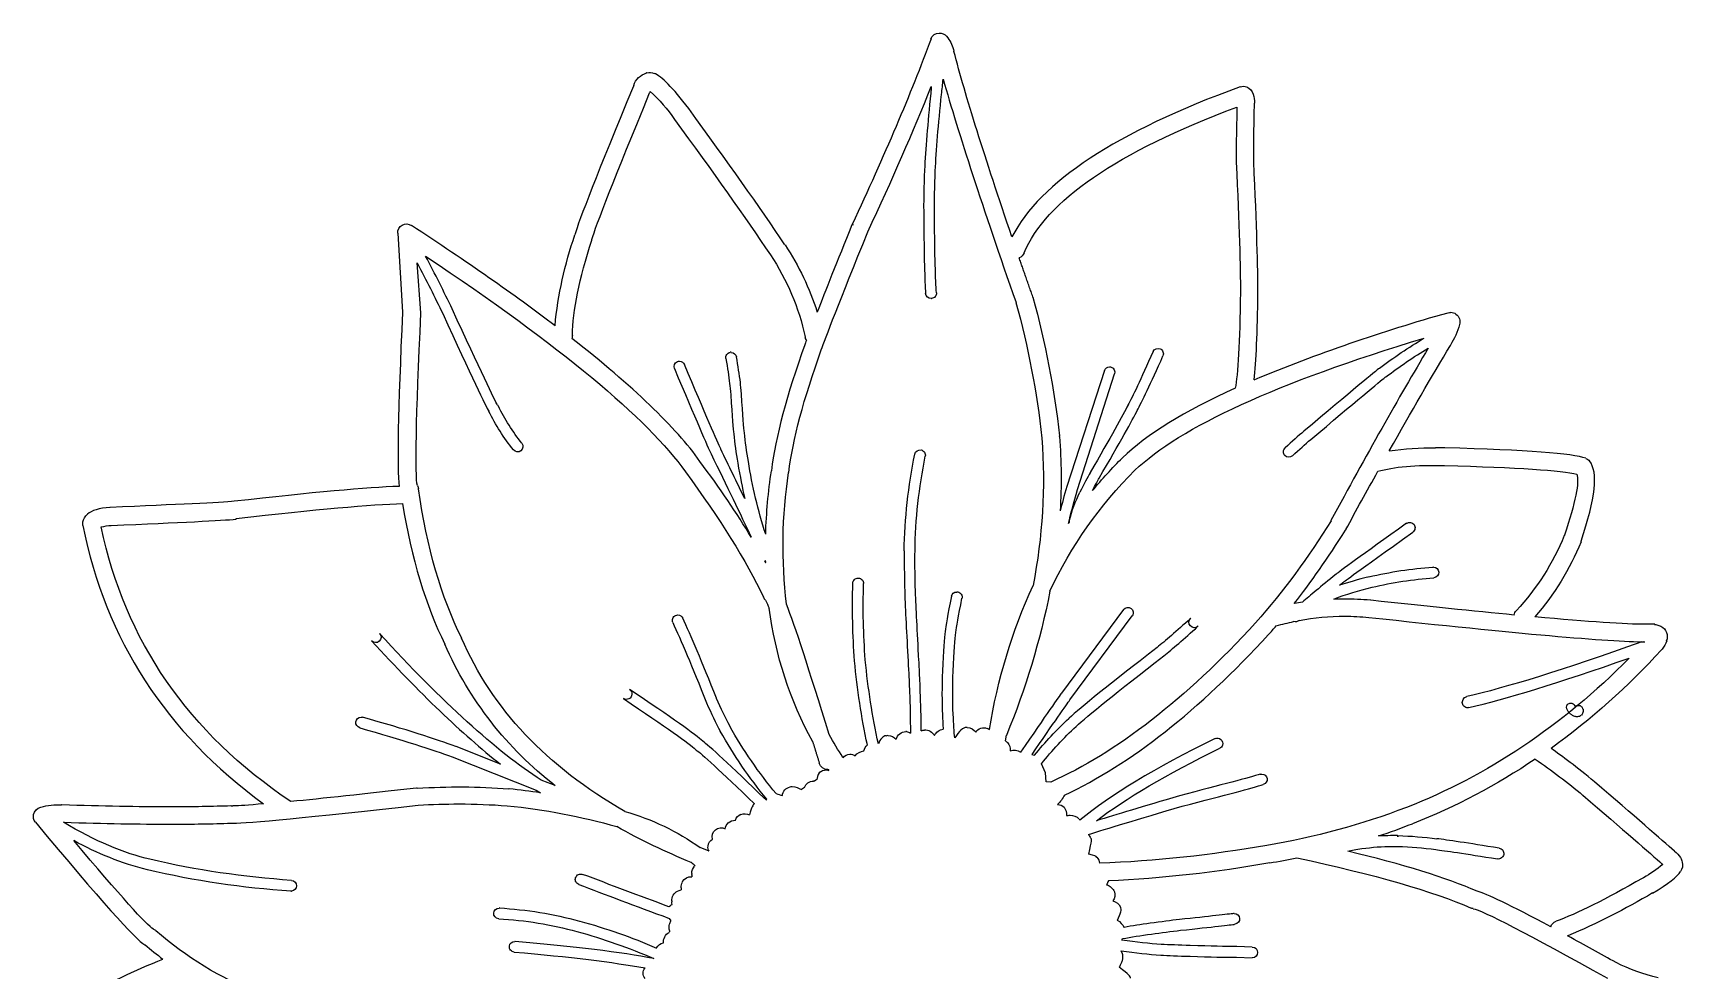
# Model space of a CAD drawing. Header units: centimetres. Extents: x 0 to 967, y -13 to 94.
# Drawn here: x 29.238 to 32.684, y 47.115 to 49.071 of the extents above; entities that cross this region are included whole.
import ezdxf

# ---------------------------------------------------------------- set-up
doc = ezdxf.new("R2010")
doc.units = ezdxf.units.CM
doc.header["$MEASUREMENT"] = 0
doc.layers.add('Picnic Basket-v2.1 v1_Picnic Basket-v2.1 v1_Sketch4', color=7, linetype='Continuous')

msp = doc.modelspace()

# ---------------------------------------------------------------- linework, layer by layer
at = {"layer": 'Picnic Basket-v2.1 v1_Picnic Basket-v2.1 v1_Sketch4'}
for p, q in [((31.1615, 49.0327), (31.1615, 49.0334)), ((30.4927, 48.9615), (30.4921, 48.9601)), ((30.5203, 48.988), (30.5196, 48.988)), ((31.789, 48.9236), (31.789, 48.9246)), ((30, 48.653), (30.01, 48.4886)), ((30.9509, 48.6707), (30.9484, 48.6707)), ((30.9487, 48.6715), (30.9509, 48.6707)), ((30.4053, 48.6389), (30.4053, 48.6398)), ((30.0483, 48.4867), (30.0408, 48.591)), ((31.1136, 48.5168), (31.1147, 48.5168)), ((31.3262, 48.5197), (31.3262, 48.5203)), ((32.1982, 48.419), (32.1982, 48.4196)), ((30.6962, 48.4044), (30.6942, 48.4044)), ((31.4757, 48.3662), (31.3969, 48.1241)), ((31.4192, 48.1177), (31.497, 48.3593)), ((32.0496, 48.3711), (32.0496, 48.3709)), ((30.1903, 48.2816), (30.1903, 48.2811)), ((31.5247, 48.2944), (31.5247, 48.2937)), ((30.6744, 48.2021), (30.6744, 48.2026)), ((31.3817, 48.2284), (31.3817, 48.2298)), ((30.8163, 48.1532), (30.8163, 48.1537)), ((31.4459, 48.1535), (31.4459, 48.1529)), ((29.3998, 48.0806), (29.399, 48.0806)), ((29.6624, 48.0559), (29.6628, 48.0574)), ((31.9487, 48.053), (31.9487, 48.0523)), ((32.436, 48.0224), (32.436, 48.0222)), ((32.436, 48.0222), (32.436, 48.0218)), ((32.4708, 48.0085), (32.4708, 48.0098)), ((30.7687, 47.9653), (30.7664, 47.9693)), ((30.7682, 47.9657), (30.7687, 47.9653)), ((32.1626, 47.9559), (32.1615, 47.9559)), ((31.9734, 47.9234), (31.9745, 47.9242)), ((30.7655, 47.8901), (30.7641, 47.8901)), ((30.7641, 47.8901), (30.7681, 47.8871)), ((31.5154, 47.8673), (31.3861, 47.6927)), ((32.0318, 47.8866), (32.0311, 47.8866)), ((31.4037, 47.6785), (31.5335, 47.8539)), ((32.6217, 47.8364), (32.6205, 47.8364)), ((32.6246, 47.8364), (32.6217, 47.8364)), ((31.1656, 47.8192), (31.1656, 47.8198)), ((32.6496, 47.8018), (32.6505, 47.8056)), ((32.6389, 47.7831), (32.6401, 47.7846)), ((31.067, 47.733), (31.0686, 47.6949)), ((31.3861, 47.6927), (31.3856, 47.6921)), ((30.6656, 47.6816), (30.6656, 47.6823)), ((31.4029, 47.6776), (31.4037, 47.6785)), ((32.4477, 47.6501), (32.4485, 47.6494)), ((32.4613, 47.6665), (32.4582, 47.6655)), ((32.4623, 47.6665), (32.4613, 47.6665)), ((32.4648, 47.6665), (32.4623, 47.6665)), ((32.4668, 47.6665), (32.4648, 47.6665)), ((32.4682, 47.6665), (32.4668, 47.6665)), ((32.4695, 47.6659), (32.4682, 47.6665)), ((32.4752, 47.6589), (32.4739, 47.6598)), ((30.6933, 47.6238), (30.6933, 47.6244)), ((31.1893, 47.6212), (31.188, 47.6212)), ((31.402, 47.6404), (31.4014, 47.6398)), ((30.122, 47.581), (30.1214, 47.581)), ((30.2144, 47.5445), (30.122, 47.581)), ((31.0624, 47.6123), (31.0609, 47.6123)), ((31.0705, 47.6098), (31.0705, 47.6092)), ((31.269, 47.5929), (31.2709, 47.6046)), ((30.1134, 47.5596), (30.2891, 47.4901)), ((30.622, 47.575), (30.6234, 47.5739)), ((30.8749, 47.512), (30.8727, 47.5107)), ((30.8978, 47.5332), (30.9001, 47.5332)), ((31.3524, 47.526), (31.3443, 47.5451)), ((31.3539, 47.5077), (31.3524, 47.526)), ((30.0407, 47.4942), (30.0395, 47.4942)), ((30.2329, 47.493), (30.2321, 47.493)), ((30.2891, 47.4901), (30.2979, 47.4846)), ((30.3288, 47.4995), (30.2998, 47.5107)), ((30.8492, 47.4954), (30.843, 47.4912)), ((30.87, 47.5091), (30.8683, 47.5091)), ((30.8727, 47.5107), (30.87, 47.5091)), ((31.3634, 47.507), (31.3539, 47.5077)), ((29.2988, 47.4591), (29.2982, 47.4591)), ((29.6522, 47.4572), (29.6518, 47.4572)), ((29.6587, 47.4572), (29.6554, 47.4572)), ((32.1067, 47.4542), (32.1063, 47.4542)), ((29.6513, 47.4211), (29.6565, 47.4211)), ((32.0884, 47.3927), (32.0878, 47.3951)), ((32.0884, 47.3951), (32.0884, 47.3927)), ((30.6506, 47.3627), (30.6315, 47.3702)), ((32.0772, 47.3724), (32.0882, 47.3724)), ((30.6139, 47.316), (30.6139, 47.3139)), ((30.6139, 47.3128), (30.6139, 47.3093)), ((30.6207, 47.3326), (30.6198, 47.3316)), ((32.6009, 47.3073), (32.5999, 47.3066)), ((32.6012, 47.3073), (32.6009, 47.3073)), ((29.7771, 47.2791), (29.7779, 47.2791)), ((30.5916, 47.2863), (30.5916, 47.2833)), ((30.5948, 47.2991), (30.5942, 47.2979)), ((30.2122, 47.2441), (30.2115, 47.2441)), ((30.5721, 47.2588), (30.5721, 47.2567)), ((30.5667, 47.2224), (30.5704, 47.217)), ((31.7466, 47.2324), (31.7451, 47.2324)), ((30.2452, 47.1743), (30.2443, 47.1743)), ((31.7519, 47.1635), (31.7511, 47.1635)), ((31.7511, 47.141), (31.7844, 47.1399)), ((31.7844, 47.1624), (31.7519, 47.1635))]:
    msp.add_line(p, q, dxfattribs=at)
at = {"layer": 'Picnic Basket-v2.1 v1_Picnic Basket-v2.1 v1_Sketch4', "extrusion": (0, 0, -1)}
for centre, radius, start, end in [((-31.1307, 49.0528), 0.0184, 20.3123, 90.2976), ((-31.1301, 49.0458), 0.0254, 91.7261, 101.2398), ((-31.1285, 49.0465), 0.0251, 105.0276, 144.1565), ((-31.079, 49.0126), 0.0851, 145.1623, 165.8616), ((-30.5312, 48.9493), 0.0404, 17.6184, 73.4027), ((-30.5261, 48.963), 0.0257, 76.8668, 111.6586), ((-31.7658, 48.9419), 0.0182, 68.0162, 111.9838), ((-31.7632, 48.9367), 0.024, 113.2106, 163.2551), ((-30.5228, 48.9486), 0.004, 200.0104, 217.1626), ((-30.5358, 48.9449), 0.00953, 14.4001, 27.3026), ((-30.28, 48.6839), 0.3628, 132.9854, 145.2143), ((-31.7308, 48.9256), 0.0582, 161.9435, 180.9957), ((-30.0184, 48.6539), 0.0184, 357.1044, 61.2762), ((-30.0186, 48.6533), 0.0191, 61.4218, 121.4425), ((-31.1426, 48.3812), 0.818, 5.5244, 19.1674), ((-30.328, 48.3122), 0.5756, 146.6326, 162.1538), ((-30.3653, 48.3319), 0.4966, 146.2164, 167.8405), ((-31.2909, 48.6188), 0.0183, 201.9435, 248.5888), ((-31.1136, 48.5281), 0.0113, 270.2792, 355.18), ((-31.1137, 48.5278), 0.0111, 219.9487, 264.5943), ((-31.1134, 48.5281), 0.0114, 176.3387, 220.1262), ((-29.5647, 48.0318), 1.8278, 164.5197, 173.782), ((-29.5585, 48.0313), 1.797, 164.5976, 173.8001), ((-33.1636, 45.021), 3.5994, 67.5357, 74.3616), ((-32.1983, 48.4716), 0.0163, 72.3881, 90.7569), ((-32.1983, 48.4689), 0.0191, 90.6593, 125.9104), ((-32.197, 48.4675), 0.021, 126.6008, 194.3113), ((-32.0667, 48.5039), 0.1562, 195.4496, 212.6651), ((-30.344, 48.4408), 0.0207, 182.4297, 200.8399), ((-30.8707, 48.4406), 0.0204, 328.053, 348.3441), ((-31.5875, 48.4014), 0.0113, 24.5438, 113.133), ((-31.5875, 48.4015), 0.0112, 113.4289, 203.8584), ((-32.6321, 47.607), 0.9607, 52.6817, 59.4001), ((-32.6041, 47.6486), 0.8881, 52.5025, 59.3781), ((-30.5884, 48.3748), 0.0113, 337.4511, 66.7879), ((-30.5886, 48.3733), 0.0128, 68.8576, 89.0025), ((-30.5882, 48.3746), 0.0114, 90.4698, 156.424), ((-30.6964, 48.3932), 0.0115, 350.5215, 34.8101), ((-30.6959, 48.3936), 0.0109, 34.5056, 80.9442), ((-30.6961, 48.3931), 0.0112, 90.3005, 171.2265), ((-31.4864, 48.3628), 0.0112, 17.7626, 89.8178), ((-31.4864, 48.3633), 0.0108, 89.664, 108.7576), ((-31.4862, 48.3627), 0.0113, 108.783, 197.7799), ((-32.057, 48.3602), 0.00953, 226.9751, 245.6508), ((-30.5901, 48.4794), 0.4463, 321.3764, 333.6286), ((-30.2001, 48.287), 0.0112, 136.0767, 152.8444), ((-30.5834, 48.4744), 0.4154, 321.2821, 333.9761), ((-30.2505, 48.2081), 0.0116, 234.2132, 320.8857), ((-30.2501, 48.2077), 0.0114, 143.0084, 231.4109), ((-31.0909, 48.189), 0.0116, 12.5569, 98.9209), ((-31.0906, 48.1895), 0.0112, 100.6131, 191.249), ((-30.1952, 48.1399), 1.153, 175.7496, 191.1226), ((-30.2659, 48.1406), 1.1193, 175.5003, 183.4433), ((-31.8605, 48.1964), 0.0112, 317.3079, 47.493), ((-32.1606, 47.5683), 0.6368, 81.861, 90.556), ((-31.6799, 48.3218), 0.9587, 341.9495, 351.2849), ((-32.147, 47.973), 1.0896, 0.8731, 11.5698), ((-32.1357, 47.9746), 1.0557, 0.8046, 11.6213), ((-32.1406, 47.55), 0.892, 39.3543, 45.3274), ((-31.8605, 48.1971), 0.0117, 228.9386, 315.152), ((-32.4747, 48.1664), 0.0177, 109.978, 141.4922), ((-31.9377, 47.987), 1.17, 1.8458, 8.3569), ((-31.8196, 48.0001), 1.015, 353.1151, 8.6735), ((-32.1639, 47.531), 0.8852, 25.0282, 45.1181), ((-30.0227, 48.1162), 0.0209, 151.8788, 170.7444), ((-31.6706, 47.9864), 0.2763, 14.0846, 27.0478), ((-29.3707, 48.0445), 0.0286, 11.2746, 49.6565), ((-29.3608, 48.0464), 0.0185, 348.7042, 11.2958), ((-29.4092, 47.9289), 0.1144, 75.6346, 86.2863), ((-31.4119, 48.0518), 0.00953, 348.7553, 11.2447), ((-30.5861, 48.8962), 1.6028, 211.7699, 221.235), ((-31.9757, 48.0358), 0.00438, 202.0607, 221.1633), ((-32.113, 48.0378), 0.0114, 55.8026, 143.5748), ((-32.113, 48.0381), 0.0112, 188.9249, 233.8705), ((-32.1136, 48.0383), 0.0107, 143.5668, 190.5385), ((-31.9566, 48.2178), 0.5179, 202.2464, 222.8989), ((-31.9376, 48.2286), 0.5769, 202.4314, 220.7408), ((-30.7706, 47.9779), 0.00953, 282.1847, 296.1725), ((-30.9614, 47.9219), 0.0111, 0.4857, 90.9896), ((-30.9618, 47.9223), 0.0107, 89.1203, 137.2771), ((-30.9616, 47.9216), 0.0112, 135.3834, 180.5444), ((-32.2205, 47.1194), 0.8386, 76.7341, 85.9642), ((-32.2215, 47.1256), 0.81, 76.6476, 85.8983), ((-32.1626, 47.9448), 0.0111, 89.8311, 175.5886), ((-32.1625, 47.9447), 0.0112, 175.3924, 264.8374), ((-30.7776, 47.8995), 0.0153, 322.0117, 334.9787), ((-32.4226, 47.873), 1.473, 355.6003, 1.9061), ((-32.3817, 47.8728), 1.4097, 355.4895, 1.9782), ((-31.1671, 47.8928), 0.0111, 11.3368, 90.1382), ((-31.1683, 47.8964), 0.00762, 81.0107, 98.9893), ((-31.1674, 47.8931), 0.0111, 101.0534, 192.5227), ((-32.4001, 47.4281), 1.1798, 9.1994, 24.5053), ((-29.7689, 48.2225), 1.6242, 191.2554, 202.3627), ((-32.1712, 47.3275), 0.602, 68.9081, 76.8673), ((-30.5849, 47.8448), 0.0113, 65.1706, 90.0144), ((-30.5849, 47.8449), 0.0112, 90.1674, 155.4651), ((-30.6341, 47.8172), 0.151, 152.4417, 159.4528), ((-31.5608, 47.9715), 0.7917, 331.2776, 352.6521), ((-31.5246, 47.8604), 0.0114, 36.9391, 125.1519), ((-31.5246, 47.8608), 0.0111, 126.0274, 171.8324), ((-31.5249, 47.8606), 0.0109, 170.591, 217.4777), ((-32.3491, 47.8528), 0.0181, 9.4543, 43.6758), ((-30.5849, 47.8445), 0.0114, 337.7178, 22.2822), ((-30.5848, 47.845), 0.0111, 20.1588, 65.3303), ((-31.6635, 47.8407), 0.0113, 228.0844, 48.0844), ((-31.8744, 47.8533), 0.0118, 228.6065, 289.3108), ((-31.9773, 47.3387), 0.5146, 79.3511, 90.0226), ((-32.6185, 47.7948), 0.042, 98.289, 110.3806), ((-32.6266, 47.8107), 0.0244, 105.4943, 192.0179), ((-29.9538, 47.8094), 0.0113, 137.3999, 317.3999), ((-30.7882, 48.0951), 0.7522, 307.6401, 336.4744), ((-30.1274, 47.8055), 0.00638, 147.689, 159.1809), ((-32.6011, 47.7894), 0.0109, 73.1743, 106.8257), ((-32.5993, 47.8184), 0.053, 198.203, 219.6372), ((-32.4362, 47.8973), 1.4887, 347.8738, 354.7087), ((-32.3997, 47.8936), 1.4294, 347.6032, 354.7167), ((-31.4984, 48.8287), 1.5473, 222.5125, 233.9829), ((-30.4776, 47.691), 0.0114, 123.425, 303.425), ((-32.2348, 47.6745), 0.0112, 25.6115, 77.0622), ((-32.2338, 47.6734), 0.0109, 347.2059, 33.4003), ((-32.234, 47.6732), 0.0111, 256.3141, 348.2076), ((-32.4494, 47.6632), 0.00896, 336.7051, 65.9293), ((-32.467, 47.6702), 0.0278, 313.8338, 337.7353), ((-32.4493, 47.6625), 0.00953, 68.4332, 90.1381), ((-32.4696, 47.6733), 0.0318, 297.897, 311.4909), ((-32.4494, 47.6632), 0.00886, 89.5843, 156.5577), ((-32.4613, 47.6679), 0.004, 321.5735, 341.8217), ((-32.4652, 47.6575), 0.00953, 117.1711, 156.4443), ((-32.4638, 47.6551), 0.0114, 185.3685, 225.2538), ((-32.4676, 47.6606), 0.00629, 173.4753, 186.5247), ((-32.4635, 47.6565), 0.012, 168.3239, 191.6761), ((-29.9236, 47.6312), 0.0112, 284.9573, 90.2642), ((-29.9251, 47.6278), 0.0148, 84.2609, 95.7391), ((-31.4885, 48.0664), 0.91, 320.1098, 330.8994), ((-31.1011, 47.5944), 0.0213, 67.9506, 86.6494), ((-31.1012, 47.5934), 0.0224, 86.4927, 150.5448), ((-31.1421, 47.5938), 0.0238, 26.3079, 82.3903), ((-31.1867, 47.5961), 0.0253, 95.898, 144.3109), ((-31.2238, 47.6014), 0.0191, 29.7007, 111.4922), ((-31.2283, 47.6085), 0.011, 103.194, 130.8687), ((-31.831, 47.1684), 0.6378, 38.2211, 47.6566), ((-31.8435, 47.1562), 0.6328, 37.9239, 47.5817), ((-32.4634, 47.6644), 0.0212, 286.0104, 294.264), ((-32.4616, 47.6551), 0.0117, 274.6878, 289.9923), ((-32.4619, 47.6538), 0.0104, 263.15, 276.85), ((-32.4632, 47.6559), 0.0125, 229.761, 270.1638), ((-31.4767, 48.0585), 0.9182, 320.2575, 331.0066), ((-30.9939, 47.5686), 0.0207, 9.0769, 50.4135), ((-31.0236, 47.594), 0.0106, 67.9931, 92.2745), ((-31.0212, 47.5769), 0.0278, 95.7819, 135.5416), ((-31.0614, 47.5913), 0.021, 13.9215, 88.5573), ((-31.0613, 47.597), 0.0153, 94.2467, 127.0136), ((-31.2363, 47.5488), 0.0549, 126.5279, 132.3255), ((-31.2588, 47.5751), 0.0204, 135.4355, 188.8257), ((-31.7115, 47.5876), 0.0113, 64.586, 198.3762), ((-31.7114, 47.5878), 0.0114, 199.5213, 244.2659), ((-30.898, 47.5517), 0.0185, 270.4251, 342.915), ((-30.927, 47.5564), 0.00334, 137.4211, 155.1987), ((-30.9444, 47.5477), 0.0175, 35.1324, 87.9819), ((-30.9442, 47.5456), 0.0196, 88.846, 124.8964), ((-30.9747, 47.5486), 0.0233, 34.1891, 87.0376), ((-31.2873, 47.5529), 0.0209, 66.3336, 128.4196), ((-31.3219, 47.5422), 0.0223, 96.2462, 110.8951), ((-31.6545, 48.6134), 1.2805, 235.7542, 248.7376), ((-31.6727, 46.5228), 1.2483, 124.2389, 129.9893), ((-30.8941, 47.5143), 0.0181, 51.7196, 109.4582), ((-30.9116, 47.5323), 0.0115, 355.4969, 4.5031), ((-31.804, 47.5143), 0.00953, 71.7771, 90.9914), ((-31.8042, 47.5126), 0.0112, 89.9919, 253.2607), ((-30.1274, 46.104), 1.3929, 86.4301, 94.3114), ((-30.7751, 47.4129), 0.0715, 102.2473, 113.0873), ((-30.8233, 47.4769), 0.0203, 5.1143, 78.8601), ((-30.8236, 47.487), 0.0107, 66.8248, 91.4955), ((-30.8189, 47.4518), 0.0461, 96.1729, 121.3828), ((-30.8681, 47.4893), 0.0198, 17.9171, 90.575), ((-31.3258, 47.5134), 0.0745, 206.6771, 225.6388), ((-29.2609, 47.434), 0.0218, 13.6725, 73.1156), ((-29.2904, 47.315), 0.1444, 75.6593, 93.0934), ((-29.6538, 47.4409), 0.0164, 84.3278, 95.6722), ((-30.103, 46.1745), 1.2891, 95.6002, 105.9618), ((-30.334, 46.9515), 0.5136, 105.8585, 125.3942), ((-30.7783, 47.4672), 0.00877, 13.6563, 29.0841), ((-31.3782, 47.4416), 0.0185, 89.2039, 136.3206), ((-31.3731, 47.4401), 0.0233, 142.2657, 187.7551), ((-31.5755, 48.8302), 1.4749, 248.9063, 260.6627), ((-29.2576, 47.4349), 0.0184, 320.3912, 13.4691), ((-31.1138, 48.5802), 1.3383, 292.0015, 299.3675), ((-30.6754, 47.3924), 0.0191, 50.3248, 115.8848), ((-30.7038, 47.4069), 0.0203, 7.4956, 47.3985), ((-30.7037, 47.4076), 0.0196, 46.1027, 94.2217), ((-30.7221, 47.4231), 0.0174, 13.8029, 71.6164), ((-30.7243, 47.4197), 0.0213, 68.8085, 117.9606), ((-31.4042, 47.39), 0.0476, 80.3995, 89.841), ((-31.4055, 47.4142), 0.0234, 86.3378, 136.4476), ((-31.4132, 47.4217), 0.0128, 137.1559, 152.8628), ((-29.6316, 47.9352), 0.6307, 284.1549, 299.2149), ((-30.6655, 47.3727), 0.0174, 2.041, 61.2994), ((-30.6756, 47.3926), 0.0191, 346.0783, 49.4118), ((-31.4249, 47.3808), 0.0238, 136.6097, 156.7362), ((-31.4447, 47.3873), 0.00362, 125.3595, 144.6405), ((-31.366, 49.9068), 2.5714, 259.9494, 267.7887), ((-32.0672, 46.6127), 0.7827, 91.5545, 97.54), ((-29.9007, 49.1457), 1.848, 273.7946, 283.0847), ((-30.661, 47.3707), 0.0132, 322.4193, 11.2138), ((-31.4473, 47.3368), 0.0179, 133.2885, 178.2176), ((-32.0766, 46.9225), 0.45, 81.9089, 90.0776), ((-32.0654, 46.5945), 0.7783, 91.6839, 97.5352), ((-32.2982, 47.3576), 0.0113, 188.4973, 278.8485), ((-32.2983, 47.3578), 0.0112, 98.0065, 189.3399), ((-32.6298, 47.3163), 0.0587, 127.9489, 145.8551), ((-32.6528, 47.3338), 0.0299, 148.8523, 168.5347), ((-32.6587, 47.3341), 0.0241, 166.4138, 215.1239), ((-29.9023, 49.1543), 1.8794, 273.8185, 283.0684), ((-30.3825, 47.3035), 0.0118, 338.4732, 21.5268), ((-30.382, 47.3038), 0.0112, 20.8475, 111.2279), ((-30.6121, 47.2898), 0.0196, 28.1477, 95.1141), ((-30.6372, 47.3161), 0.0233, 359.743, 41.6748), ((-30.6197, 47.3134), 0.00591, 354.4468, 5.5532), ((-31.3576, 49.9578), 2.6603, 259.9724, 267.2796), ((-32.4481, 47.5725), 0.3063, 230.8787, 240.0018), ((-32.6425, 47.3373), 0.00267, 296.1192, 319.62), ((-29.7772, 47.2905), 0.0113, 96.5021, 266.3982), ((-30.3818, 47.3038), 0.0112, 290.6465, 335.7729), ((-30.5944, 47.2593), 0.0224, 5.8039, 72.2109), ((-30.5968, 47.2579), 0.0246, 67.9134, 77.6894), ((-30.6157, 47.2869), 0.0241, 358.6037, 27.2482), ((-31.4389, 47.3162), 0.0476, 199.2812, 210.0136), ((-31.4725, 47.2671), 0.0264, 106.8522, 156.1271), ((-31.4744, 47.272), 0.0231, 165.3776, 215.0295), ((-31.8889, 48.5007), 1.4269, 239.1773, 247.1512), ((-30.2115, 47.2328), 0.0112, 3.4008, 90.1005), ((-30.1634, 46.4171), 0.8284, 93.3745, 105.1486), ((-30.5829, 47.2315), 0.0225, 42.4497, 63.5449), ((-30.5979, 47.2602), 0.0258, 356.933, 3.067), ((-30.6202, 47.2612), 0.0483, 348.4883, 354.6603), ((-31.4894, 47.2378), 0.0213, 100.3358, 157.4879), ((-32.2471, 47.2562), 0.0136, 277.2291, 295.6919), ((-30.2116, 47.2329), 0.0113, 273.776, 3.0146), ((-30.1653, 46.4289), 0.794, 93.287, 105.2582), ((-30.0565, 46.0364), 1.2238, 105.3248, 113.2917), ((-30.5889, 47.2041), 0.0224, 349.6511, 15.7488), ((-30.5915, 47.2035), 0.0251, 15.348, 32.5779), ((-31.4791, 47.182), 0.0435, 122.5969, 150.3592), ((-31.7468, 47.2212), 0.0112, 89.1378, 262.5879), ((-32.4249, 47.1993), 0.0181, 17.3888, 70.2134), ((-29.4847, 47.1862), 0.0145, 110.7187, 135.6935), ((-29.9829, 47.7555), 0.742, 291.7751, 311.107), ((-30.2443, 47.1632), 0.0111, 4.9023, 90.2103), ((-30.0477, 46.0098), 1.2293, 105.4056, 113.35), ((-30.5575, 47.1521), 0.0191, 26.0847, 81.7704), ((-30.5799, 47.1721), 0.0252, 357.3608, 27.2412), ((-30.5736, 47.1771), 0.0173, 22.1375, 67.8625), ((-30.5994, 47.2044), 0.0328, 344.1445, 352.318), ((-29.9117, 46.0976), 1.1144, 59.0894, 68.8611), ((-30.2441, 47.1629), 0.011, 320.1845, 6.171), ((-30.2441, 47.1628), 0.0109, 273.8187, 320.998), ((-31.7843, 47.1512), 0.0112, 90.2011, 269.7989), ((-30.5293, 47.1079), 0.017, 319.5431, 40.4569), ((-32.7317, 47.5102), 0.4241, 283.6141, 296.2825)]:
    msp.add_arc(centre, radius, start, end, dxfattribs=at)
at = {"layer": 'Picnic Basket-v2.1 v1_Picnic Basket-v2.1 v1_Sketch4'}
for points, degree in [([(31.1135, 49.0592), (31.0716, 48.9449), (31.0161, 48.8147), (30.9487, 48.6715)], 3), ([(31.2825, 48.6455), (31.2259, 48.8112), (31.1852, 48.941), (31.1615, 49.0327)], 3), ([(30.4921, 48.9601), (30.4179, 48.7806), (30.3777, 48.679), (30.3699, 48.6497)], 3), ([(30.6075, 48.9133), (30.5741, 48.9573), (30.5503, 48.9814), (30.5356, 48.9869)], 3), ([(30.9815, 48.6561), (31.0325, 48.7647), (31.0768, 48.8665), (31.114, 48.9593)], 3), ([(31.114, 48.9593), (31.114, 48.9545), (31.1135, 48.95), (31.113, 48.9454)], 3), ([(31.1355, 48.9431), (31.1366, 48.9534), (31.1377, 48.9639), (31.139, 48.9748)], 3), ([(31.139, 48.9748), (31.1705, 48.8631), (31.2216, 48.7062), (31.291, 48.5086)], 3), ([(31.759, 48.9588), (31.501, 48.8648), (31.3408, 48.7595), (31.2825, 48.6455)], 3), ([(30.4053, 48.6398), (30.4134, 48.6684), (30.4541, 48.7713), (30.526, 48.9462)], 3), ([(31.113, 48.9454), (31.1065, 48.8823), (31.1021, 48.8282), (31.1, 48.7847)], 3), ([(31.1224, 48.7835), (31.1245, 48.8263), (31.1289, 48.88), (31.1355, 48.9431)], 3), ([(30.5779, 48.8908), (30.6581, 48.7814), (30.7255, 48.6862), (30.7781, 48.608)], 3), ([(30.8086, 48.6288), (30.7562, 48.7069), (30.6886, 48.8026), (30.6075, 48.9133)], 3), ([(31.3079, 48.612), (31.3526, 48.7205), (31.5021, 48.8229), (31.7524, 48.9165)], 3), ([(31.7524, 48.9165), (31.7508, 48.8608), (31.7504, 48.8232), (31.751, 48.8016)], 3), ([(31.7875, 48.8027), (31.7875, 48.8251), (31.7875, 48.8646), (31.789, 48.9236)], 3), ([(31.751, 48.8016), (31.757, 48.6702), (31.7599, 48.5787), (31.7595, 48.5298)], 3), ([(31.7962, 48.5293), (31.7962, 48.5785), (31.7937, 48.6679), (31.7875, 48.8027)], 3), ([(31.1, 48.7847), (31.0984, 48.7527), (31.0979, 48.7191), (31.0983, 48.6849)], 3), ([(31.1208, 48.6851), (31.1208, 48.7198), (31.1208, 48.7528), (31.1224, 48.7835)], 3), ([(31.0983, 48.6849), (31.099, 48.605), (31.1003, 48.5534), (31.1023, 48.5272)], 3), ([(31.1248, 48.5288), (31.1228, 48.5545), (31.1215, 48.6071), (31.1208, 48.6851)], 3), ([(30.3284, 48.4599), (30.2447, 48.5235), (30.1438, 48.594), (30.0286, 48.6696)], 3), ([(30.9484, 48.6707), (30.9172, 48.5932), (30.8928, 48.5321), (30.8758, 48.4886)], 3), ([(30.8844, 48.4094), (30.8916, 48.4314), (30.9235, 48.5121), (30.9815, 48.6561)], 3), ([(30.3647, 48.4399), (30.3654, 48.491), (30.3791, 48.5579), (30.4053, 48.6389)], 3), ([(30.0408, 48.591), (30.0598, 48.5551), (30.0773, 48.5196), (30.0939, 48.4853)], 3), ([(30.0583, 48.6054), (30.3392, 48.418), (30.5216, 48.2665), (30.6007, 48.1547)], 3), ([(30.1138, 48.4949), (30.0966, 48.5305), (30.0779, 48.5676), (30.0583, 48.6054)], 3), ([(31.3262, 48.5203), (31.3113, 48.5624), (31.2976, 48.6018)], 2), ([(31.7595, 48.5298), (31.7582, 48.4244), (31.7545, 48.3571), (31.7486, 48.3297)], 3), ([(31.7883, 48.3473), (31.7925, 48.3843), (31.7951, 48.4455), (31.7962, 48.5293)], 3), ([(30.01, 48.4886), (30.0005, 48.2836), (29.9983, 48.161), (30.003, 48.1244)], 3), ([(30.0411, 48.126), (30.0358, 48.1467), (30.0382, 48.268), (30.0483, 48.4867)], 3), ([(30.0939, 48.4853), (30.153, 48.356), (30.1847, 48.2892), (30.1903, 48.2816)], 3), ([(30.2082, 48.2948), (30.2029, 48.3028), (30.172, 48.3682), (30.1138, 48.4949)], 3), ([(30.6311, 48.1766), (30.5808, 48.2476), (30.4907, 48.334), (30.3633, 48.4334)], 3), ([(30.8501, 48.4203), (30.8125, 48.316), (30.7889, 48.2275), (30.7802, 48.1571)], 3), ([(30.8163, 48.1537), (30.8248, 48.2217), (30.8477, 48.3076), (30.8844, 48.4094)], 3), ([(30.8534, 48.4298), (30.852, 48.4259), (30.8509, 48.4227), (30.8501, 48.4203)], 3), ([(31.5393, 48.1582), (31.6339, 48.2487), (31.837, 48.3416), (32.143, 48.434)], 3), ([(32.1517, 48.4128), (32.0902, 48.31), (32.0219, 48.189), (31.9487, 48.053)], 3), ([(32.0704, 48.1987), (32.1162, 48.2803), (32.1591, 48.3544), (32.1982, 48.419)], 3), ([(30.6744, 48.2026), (30.6681, 48.2151), (30.6419, 48.2762), (30.5987, 48.3792)], 3), ([(30.6851, 48.3913), (30.6887, 48.3716), (30.6912, 48.3545), (30.693, 48.3393)], 3), ([(30.7155, 48.3415), (30.7134, 48.358), (30.7107, 48.376), (30.7073, 48.3948)], 3), ([(31.5772, 48.4061), (31.5513, 48.3474), (31.5341, 48.3108), (31.5247, 48.2944)], 3), ([(31.5443, 48.2832), (31.5538, 48.3007), (31.5721, 48.3389), (31.5978, 48.3969)], 3), ([(30.5779, 48.3704), (30.6214, 48.2669), (30.6478, 48.2053), (30.6542, 48.1924)], 3), ([(30.693, 48.3393), (30.6937, 48.3331), (30.6945, 48.3253), (30.6953, 48.3157)], 3), ([(30.7177, 48.3172), (30.7168, 48.3281), (30.7161, 48.3357), (30.7155, 48.3415)], 3), ([(32.0496, 48.3709), (32.0438, 48.367), (31.9908, 48.3228), (31.892, 48.2395)], 3), ([(31.9063, 48.2223), (31.9982, 48.2997), (32.0533, 48.3457), (32.0609, 48.3515)], 3), ([(30.6953, 48.3157), (30.6984, 48.2692), (30.7004, 48.2432), (30.7016, 48.234)], 3), ([(30.7239, 48.2363), (30.7228, 48.2451), (30.7207, 48.2723), (30.7177, 48.3172)], 3), ([(31.7486, 48.3297), (31.6429, 48.282), (31.5638, 48.2326), (31.5134, 48.1843)], 3), ([(31.5247, 48.2937), (31.5151, 48.2747), (31.4879, 48.2258), (31.4459, 48.1535)], 3), ([(31.4647, 48.1416), (31.5079, 48.2158), (31.5347, 48.2635), (31.5443, 48.2832)], 3), ([(30.7322, 48.1765), (30.7286, 48.1975), (30.7258, 48.2175), (30.7239, 48.2363)], 3), ([(31.892, 48.2395), (31.8804, 48.23), (31.8676, 48.2184), (31.8529, 48.2047)], 3), ([(30.7246, 48.0989), (30.708, 48.1333), (30.6912, 48.1678), (30.6744, 48.2021)], 3), ([(30.7016, 48.234), (30.7035, 48.2149), (30.7064, 48.1943), (30.71, 48.1731)], 3), ([(31.8682, 48.1882), (31.8824, 48.2016), (31.895, 48.2127), (31.9063, 48.2223)], 3), ([(32.1866, 48.2051), (32.1798, 48.2051), (32.1731, 48.2051), (32.1668, 48.2051)], 3), ([(32.4808, 48.1831), (32.4534, 48.1933), (32.3581, 48.2003), (32.1866, 48.2051)], 3), ([(30.7382, 48.0183), (30.7083, 48.0678), (30.6725, 48.1208), (30.6311, 48.1766)], 3), ([(30.6542, 48.1924), (30.6873, 48.1249), (30.7156, 48.0664), (30.7382, 48.0183)], 3), ([(30.71, 48.1731), (30.715, 48.1452), (30.7195, 48.1208), (30.7246, 48.0989)], 3), ([(32.0465, 48.1559), (32.0793, 48.1655), (32.1261, 48.1695), (32.1856, 48.168)], 3), ([(32.1856, 48.168), (32.3381, 48.1639), (32.431, 48.1579), (32.462, 48.1501)], 3), ([(32.4708, 48.0098), (32.5013, 48.1), (32.5071, 48.1548), (32.4886, 48.1775)], 3), ([(30.6007, 48.1547), (30.6729, 48.057), (30.7277, 47.969), (30.7637, 47.893)], 3), ([(31.4459, 48.1529), (31.4403, 48.1434), (31.433, 48.1291), (31.4244, 48.1121)], 3), ([(31.4508, 48.1156), (31.4569, 48.1276), (31.4613, 48.1357), (31.4647, 48.1416)], 3), ([(31.9798, 48.0341), (32.0012, 48.074), (32.0236, 48.115), (32.0465, 48.1559)], 3), ([(32.462, 48.1501), (32.4678, 48.1336), (32.4591, 48.091), (32.436, 48.0224)], 3), ([(30.003, 48.1244), (29.937, 48.1222), (29.8212, 48.1118), (29.6587, 48.0933)], 3), ([(30.1328, 47.8089), (30.0912, 47.8924), (30.061, 47.997), (30.0433, 48.1195)], 3), ([(31.3969, 48.1241), (31.3915, 48.105), (31.3869, 48.0881), (31.3832, 48.0734)], 3), ([(31.4006, 48.0472), (31.4052, 48.0663), (31.4114, 48.0899), (31.4192, 48.1177)], 3), ([(29.399, 48.0806), (29.3764, 48.0787), (29.3609, 48.0741), (29.3522, 48.0663)], 3), ([(29.6587, 48.0933), (29.6297, 48.0908), (29.5401, 48.0864), (29.3998, 48.0806)], 3), ([(29.6628, 48.0574), (29.8293, 48.0765), (29.946, 48.0868), (30.0097, 48.0886)], 3), ([(30.0097, 48.0886), (30.0288, 47.9742), (30.0584, 47.8752), (30.0985, 47.7949)], 3), ([(29.3427, 48.0428), (29.3894, 47.8053), (29.5163, 47.6098), (29.7199, 47.4615)], 3), ([(29.7766, 47.4662), (29.5631, 47.6098), (29.4299, 47.8027), (29.3809, 48.0397)], 3), ([(29.4018, 48.043), (29.5465, 48.049), (29.6342, 48.0534), (29.6624, 48.0559)], 3), ([(31.4025, 48.05), (31.4018, 48.0491), (31.4013, 48.0482), (31.4006, 48.0472)], 3), ([(31.8721, 47.8798), (31.9063, 47.9236), (31.9423, 47.9751), (31.979, 48.0329)], 3), ([(32.1065, 48.0473), (32.0139, 47.9814), (31.9645, 47.9455), (31.9594, 47.941)], 3), ([(31.9745, 47.9242), (31.9771, 47.9266), (31.9994, 47.9432), (32.1196, 48.029)], 3), ([(30.7686, 47.9686), (30.7681, 47.968), (30.7681, 47.9669), (30.7682, 47.9657)], 3), ([(31.0576, 47.9896), (31.0576, 47.9706), (31.0576, 47.9408), (31.0587, 47.9039)], 3), ([(31.0812, 47.9044), (31.0799, 47.945), (31.0797, 47.9719), (31.0801, 47.9895)], 3), ([(31.9594, 47.941), (31.927, 47.9147), (31.9047, 47.8963), (31.8894, 47.8827)], 3), ([(32.0281, 47.9356), (32.0049, 47.9298), (31.9843, 47.9239), (31.9667, 47.918)], 3), ([(31.0587, 47.9039), (31.0598, 47.867), (31.0626, 47.8164), (31.0658, 47.7595)], 3), ([(31.0883, 47.7607), (31.0848, 47.8237), (31.0824, 47.8708), (31.0812, 47.9044)], 3), ([(31.1562, 47.895), (31.1484, 47.8569), (31.1441, 47.8321), (31.1432, 47.8214)], 3), ([(31.1656, 47.8198), (31.1664, 47.8294), (31.1706, 47.8535), (31.1782, 47.8907)], 3), ([(31.9667, 47.918), (31.969, 47.9198), (31.9713, 47.9216), (31.9734, 47.9234)], 3), ([(30.9009, 47.6063), (30.8584, 47.744), (30.8293, 47.833), (30.812, 47.8784)], 3), ([(31.8894, 47.8827), (31.8838, 47.882), (31.8782, 47.8809), (31.8721, 47.8798)], 3), ([(31.9769, 47.8891), (31.9691, 47.8891), (31.9617, 47.8891), (31.9545, 47.8891)], 3), ([(32.0311, 47.8866), (32.013, 47.8883), (31.9948, 47.8891), (31.9769, 47.8891)], 3), ([(32.3312, 47.8558), (32.2488, 47.8637), (32.1479, 47.8741), (32.0318, 47.8866)], 3), ([(30.5743, 47.8401), (30.5908, 47.8046), (30.6145, 47.7483), (30.6449, 47.6727)], 3), ([(30.6656, 47.6823), (30.6355, 47.7575), (30.6118, 47.8138), (30.5951, 47.8496)], 3), ([(31.1432, 47.8214), (31.1412, 47.8082), (31.1393, 47.7813), (31.1373, 47.739)], 3), ([(31.7914, 47.8397), (31.6446, 47.6797), (31.5006, 47.5677), (31.3634, 47.507)], 3), ([(31.656, 47.8491), (31.6254, 47.8215), (31.6023, 47.8014), (31.5856, 47.7879)], 3), ([(31.5998, 47.7704), (31.6172, 47.7847), (31.6412, 47.8054), (31.671, 47.8323)], 3), ([(31.8184, 47.8151), (31.8236, 47.8209), (31.8289, 47.8269), (31.8343, 47.8331)], 3), ([(31.8343, 47.8331), (31.847, 47.8367), (31.8593, 47.8397), (31.8705, 47.8421)], 3), ([(31.9775, 47.8533), (31.9938, 47.8533), (32.0109, 47.8524), (32.028, 47.8509)], 3), ([(32.028, 47.8509), (32.3377, 47.8172), (32.5315, 47.8), (32.6043, 47.7998)], 3), ([(32.6043, 47.8364), (32.5651, 47.8364), (32.4878, 47.8417), (32.3747, 47.8521)], 3), ([(32.6205, 47.8364), (32.6156, 47.8364), (32.6102, 47.8364), (32.6043, 47.8364)], 3), ([(29.9455, 47.8018), (30.0452, 47.693), (30.1355, 47.6065), (30.2144, 47.5445)], 3), ([(30.2998, 47.5107), (30.2064, 47.5712), (30.0927, 47.6743), (29.9621, 47.8171)], 3), ([(30.4744, 47.4456), (30.3109, 47.5389), (30.1962, 47.6609), (30.1334, 47.8077)], 3), ([(31.1598, 47.7384), (31.1617, 47.7802), (31.1636, 47.8065), (31.1656, 47.8192)], 3), ([(31.3924, 47.4799), (31.5299, 47.5441), (31.6731, 47.6568), (31.8184, 47.8151)], 3), ([(31.5856, 47.7879), (31.4861, 47.7111), (31.4261, 47.6628), (31.402, 47.6404)], 3), ([(32.598, 47.7998), (32.435, 47.742), (32.3121, 47.7035), (32.2323, 47.6855)], 3), ([(31.0658, 47.7595), (31.0658, 47.7565), (31.0663, 47.7476), (31.067, 47.733)], 3), ([(31.0911, 47.6954), (31.0895, 47.7355), (31.0886, 47.7554), (31.0883, 47.7607)], 3), ([(31.4166, 47.6233), (31.4398, 47.645), (31.5012, 47.6943), (31.5998, 47.7704)], 3), ([(32.5715, 47.7659), (32.4311, 47.6242), (32.2748, 47.5194), (32.1067, 47.4542)], 3), ([(32.2366, 47.6625), (32.3111, 47.6793), (32.4238, 47.7141), (32.5715, 47.7659)], 3), ([(31.1373, 47.739), (31.1361, 47.7057), (31.1362, 47.6749), (31.1373, 47.6475)], 3), ([(31.1598, 47.6489), (31.1585, 47.6752), (31.1584, 47.7044), (31.1598, 47.7384)], 3), ([(30.6369, 47.5923), (30.6229, 47.6053), (30.5715, 47.6417), (30.4839, 47.7005)], 3), ([(31.0686, 47.6949), (31.0698, 47.6685), (31.0704, 47.6399), (31.0705, 47.6098)], 3), ([(31.0931, 47.6142), (31.0931, 47.6434), (31.0922, 47.6708), (31.0911, 47.6954)], 3), ([(31.3856, 47.6921), (31.3822, 47.688), (31.3543, 47.6478), (31.3003, 47.5692)], 3), ([(30.4713, 47.6815), (30.5604, 47.6217), (30.6097, 47.5869), (30.622, 47.575)], 3), ([(30.6449, 47.6727), (30.6545, 47.6501), (30.664, 47.6301), (30.6735, 47.6134)], 3), ([(30.6933, 47.6244), (30.6838, 47.6412), (30.675, 47.6605), (30.6656, 47.6816)], 3), ([(31.3244, 47.5644), (31.3687, 47.629), (31.398, 47.6712), (31.4029, 47.6776)], 3), ([(29.9207, 47.6204), (30.0095, 47.5949), (30.0744, 47.5745), (30.1134, 47.5596)], 3), ([(30.1214, 47.581), (30.0818, 47.5961), (30.0166, 47.6168), (29.9266, 47.6425)], 3), ([(31.1373, 47.6475), (31.1378, 47.6355), (31.1384, 47.6259), (31.1389, 47.6174)], 3), ([(31.1632, 47.5991), (31.1618, 47.6118), (31.1607, 47.6285), (31.1598, 47.6489)], 3), ([(31.188, 47.6212), (31.1803, 47.6212), (31.1722, 47.6138), (31.1632, 47.5991)], 3), ([(30.7698, 47.4692), (30.6927, 47.5435), (30.6491, 47.5836), (30.6369, 47.5923)], 3), ([(30.8665, 47.591), (30.8733, 47.5695), (30.8803, 47.5462)], 2), ([(30.9295, 47.5586), (30.9199, 47.5737), (30.9098, 47.5898), (30.9009, 47.6063)], 3), ([(31.0196, 47.6038), (31.0132, 47.6028), (31.0078, 47.597), (31.0036, 47.5867)], 3), ([(31.7066, 47.5978), (31.5816, 47.5365), (31.4868, 47.4793), (31.4245, 47.4275)], 3), ([(30.6234, 47.5739), (30.6329, 47.5675), (30.674, 47.5297), (30.7448, 47.4616)], 3), ([(31.4591, 47.4263), (31.5192, 47.4724), (31.6058, 47.5233), (31.7164, 47.5775)], 3), ([(32.4991, 47.5075), (32.4618, 47.5379), (32.4313, 47.5613), (32.4082, 47.5772)], 3), ([(30.8829, 47.5285), (30.8789, 47.5266), (30.8763, 47.5214), (30.8749, 47.512)], 3), ([(31.801, 47.5234), (31.7784, 47.5167), (31.7217, 47.5016), (31.6323, 47.4783)], 3), ([(30.0395, 47.4942), (29.9304, 47.482), (29.842, 47.4727), (29.7766, 47.4662)], 3), ([(30.2979, 47.4846), (30.277, 47.4877), (30.2551, 47.4905), (30.2329, 47.493)], 3), ([(31.6323, 47.4783), (31.5565, 47.4561), (31.4989, 47.4387), (31.4591, 47.4263)], 3), ([(31.6383, 47.4566), (31.7297, 47.4804), (31.7851, 47.4947), (31.8074, 47.5018)], 3), ([(32.4749, 47.4793), (32.5593, 47.4068), (32.615, 47.3584), (32.6405, 47.3356)], 3), ([(32.6659, 47.3626), (32.6398, 47.3861), (32.5821, 47.436), (32.4991, 47.5075)], 3), ([(29.5251, 47.4552), (29.4591, 47.4552), (29.383, 47.4566), (29.2988, 47.4591)], 3), ([(29.6518, 47.4572), (29.6143, 47.4559), (29.5717, 47.4552), (29.5251, 47.4552)], 3), ([(29.6565, 47.4211), (29.687, 47.4211), (29.8135, 47.4334), (30.0429, 47.4587)], 3), ([(29.7199, 47.4615), (29.6876, 47.4587), (29.6676, 47.4572), (29.6587, 47.4572)], 3), ([(30.0429, 47.4587), (30.0715, 47.4605), (30.1, 47.4613), (30.1279, 47.4613)], 3), ([(30.1279, 47.4613), (30.1614, 47.4613), (30.1953, 47.46), (30.2288, 47.4574)], 3), ([(30.7448, 47.4616), (30.7418, 47.4598), (30.7382, 47.4543), (30.7343, 47.4386)], 3), ([(31.4423, 47.3972), (31.4791, 47.4093), (31.545, 47.4292), (31.6383, 47.4566)], 3), ([(29.2435, 47.4231), (29.3782, 47.2611), (29.4531, 47.1777), (29.4722, 47.1669)], 3), ([(29.4824, 47.3457), (29.429, 47.3579), (29.368, 47.3838), (29.3024, 47.423)], 3), ([(29.3024, 47.423), (29.3882, 47.4205), (29.4607, 47.4191), (29.5249, 47.4191)], 3), ([(29.5249, 47.4191), (29.5714, 47.4191), (29.614, 47.4198), (29.6513, 47.4211)], 3), ([(32.0481, 47.3944), (32.0725, 47.4024), (32.0958, 47.411), (32.1188, 47.42)], 3), ([(29.4898, 47.1998), (29.4764, 47.2076), (29.4205, 47.2698), (29.3237, 47.3847)], 3), ([(31.4432, 47.3564), (31.45, 47.3861), (31.4485, 47.3881), (31.4477, 47.3894)], 3), ([(32.0878, 47.3951), (32.0742, 47.3951), (32.0611, 47.3951), (32.0481, 47.3944)], 3), ([(32.2999, 47.3689), (32.2345, 47.3795), (32.1909, 47.3862), (32.1699, 47.3886)], 3), ([(30.6124, 47.3394), (30.6153, 47.3372), (30.6181, 47.3349), (30.6207, 47.3326)], 3), ([(31.4596, 47.3498), (31.4584, 47.3518), (31.4552, 47.354), (31.4432, 47.3564)], 3), ([(31.8209, 47.3381), (31.8399, 47.3415), (31.859, 47.345), (31.8772, 47.3487)], 3), ([(31.8772, 47.3487), (32.0399, 47.3139), (32.1624, 47.2788), (32.2412, 47.2439)], 3), ([(31.9839, 47.3626), (31.9919, 47.3643), (32.0014, 47.3661), (32.0132, 47.368)], 3), ([(32.2541, 47.2789), (32.1899, 47.307), (32.099, 47.3351), (31.9839, 47.3626)], 3), ([(32.1674, 47.366), (32.1865, 47.3639), (32.2274, 47.3577), (32.2965, 47.3464)], 3), ([(30.5663, 47.2466), (30.5046, 47.2694), (30.444, 47.2922), (30.3861, 47.3143)], 3), ([(32.5999, 47.3066), (32.5224, 47.2622), (32.4614, 47.2319), (32.4188, 47.2163)], 3), ([(32.62, 47.2753), (32.6529, 47.2944), (32.672, 47.3093), (32.6784, 47.3202)], 3), ([(30.3778, 47.2932), (30.432, 47.2726), (30.4955, 47.2487), (30.5667, 47.2224)], 3), ([(30.5916, 47.2833), (30.5916, 47.2825), (30.5916, 47.2819)], 2), ([(32.4077, 47.2047), (32.3243, 47.2495), (32.2725, 47.2745), (32.2541, 47.2789)], 3), ([(31.5026, 47.2187), (31.5102, 47.2324), (31.5121, 47.2413), (31.5091, 47.246)], 3), ([(32.2454, 47.2426), (32.2652, 47.2391), (32.3597, 47.1901), (32.5259, 47.0972)], 3), ([(31.571, 47.2121), (31.5519, 47.2094), (31.5334, 47.2065), (31.517, 47.2036)], 3), ([(31.6324, 47.2199), (31.6147, 47.2179), (31.5947, 47.2153), (31.571, 47.2121)], 3), ([(31.7451, 47.2324), (31.7356, 47.2312), (31.6948, 47.2265), (31.6324, 47.2199)], 3), ([(31.6348, 47.1974), (31.7025, 47.2046), (31.7397, 47.2088), (31.7482, 47.2101)], 3), ([(29.4722, 47.1669), (29.4726, 47.1669), (29.4727, 47.1669)], 2), ([(29.4727, 47.1669), (29.4843, 47.1574), (29.4967, 47.1469), (29.5098, 47.137)], 3), ([(30.535, 47.1384), (30.4664, 47.1514), (30.3689, 47.1635), (30.2452, 47.1743)], 3), ([(30.5678, 47.1955), (30.5678, 47.1947), (30.5674, 47.1939), (30.5671, 47.1932)], 3), ([(31.5118, 47.1769), (31.5125, 47.1779), (31.5131, 47.179), (31.5136, 47.18)], 3), ([(31.5943, 47.1681), (31.5697, 47.1696), (31.5419, 47.1725), (31.5118, 47.1769)], 3), ([(31.5136, 47.18), (31.5308, 47.1833), (31.5511, 47.1864), (31.574, 47.1896)], 3), ([(31.574, 47.1896), (31.5946, 47.1924), (31.6151, 47.1951), (31.6348, 47.1974)], 3), ([(31.6548, 47.1655), (31.6308, 47.1663), (31.6105, 47.1672), (31.5943, 47.1681)], 3), ([(32.5439, 47.13), (32.5117, 47.148), (32.4795, 47.1658), (32.4429, 47.1858)], 3), ([(30.2434, 47.1519), (30.3582, 47.1424), (30.45, 47.1308), (30.5164, 47.1189)], 3), ([(31.5066, 47.1203), (31.52, 47.1418), (31.5103, 47.1545)], 2), ([(31.5103, 47.1545), (31.5405, 47.1501), (31.5684, 47.1472), (31.5934, 47.1458)], 3), ([(31.5934, 47.1458), (31.6084, 47.1448), (31.629, 47.1439), (31.6545, 47.1431)], 3), ([(31.6545, 47.1431), (31.6984, 47.1418), (31.7281, 47.1413), (31.7511, 47.141)], 3), ([(31.7511, 47.1635), (31.7282, 47.1635), (31.6985, 47.1643), (31.6548, 47.1655)], 3), ([(31.5299, 47.0978), (31.5304, 47.1006), (31.5271, 47.1054), (31.5066, 47.1203)], 3)]:
    msp.add_open_spline(points, degree=degree, dxfattribs=at)

doc.saveas('drawing.dxf')
